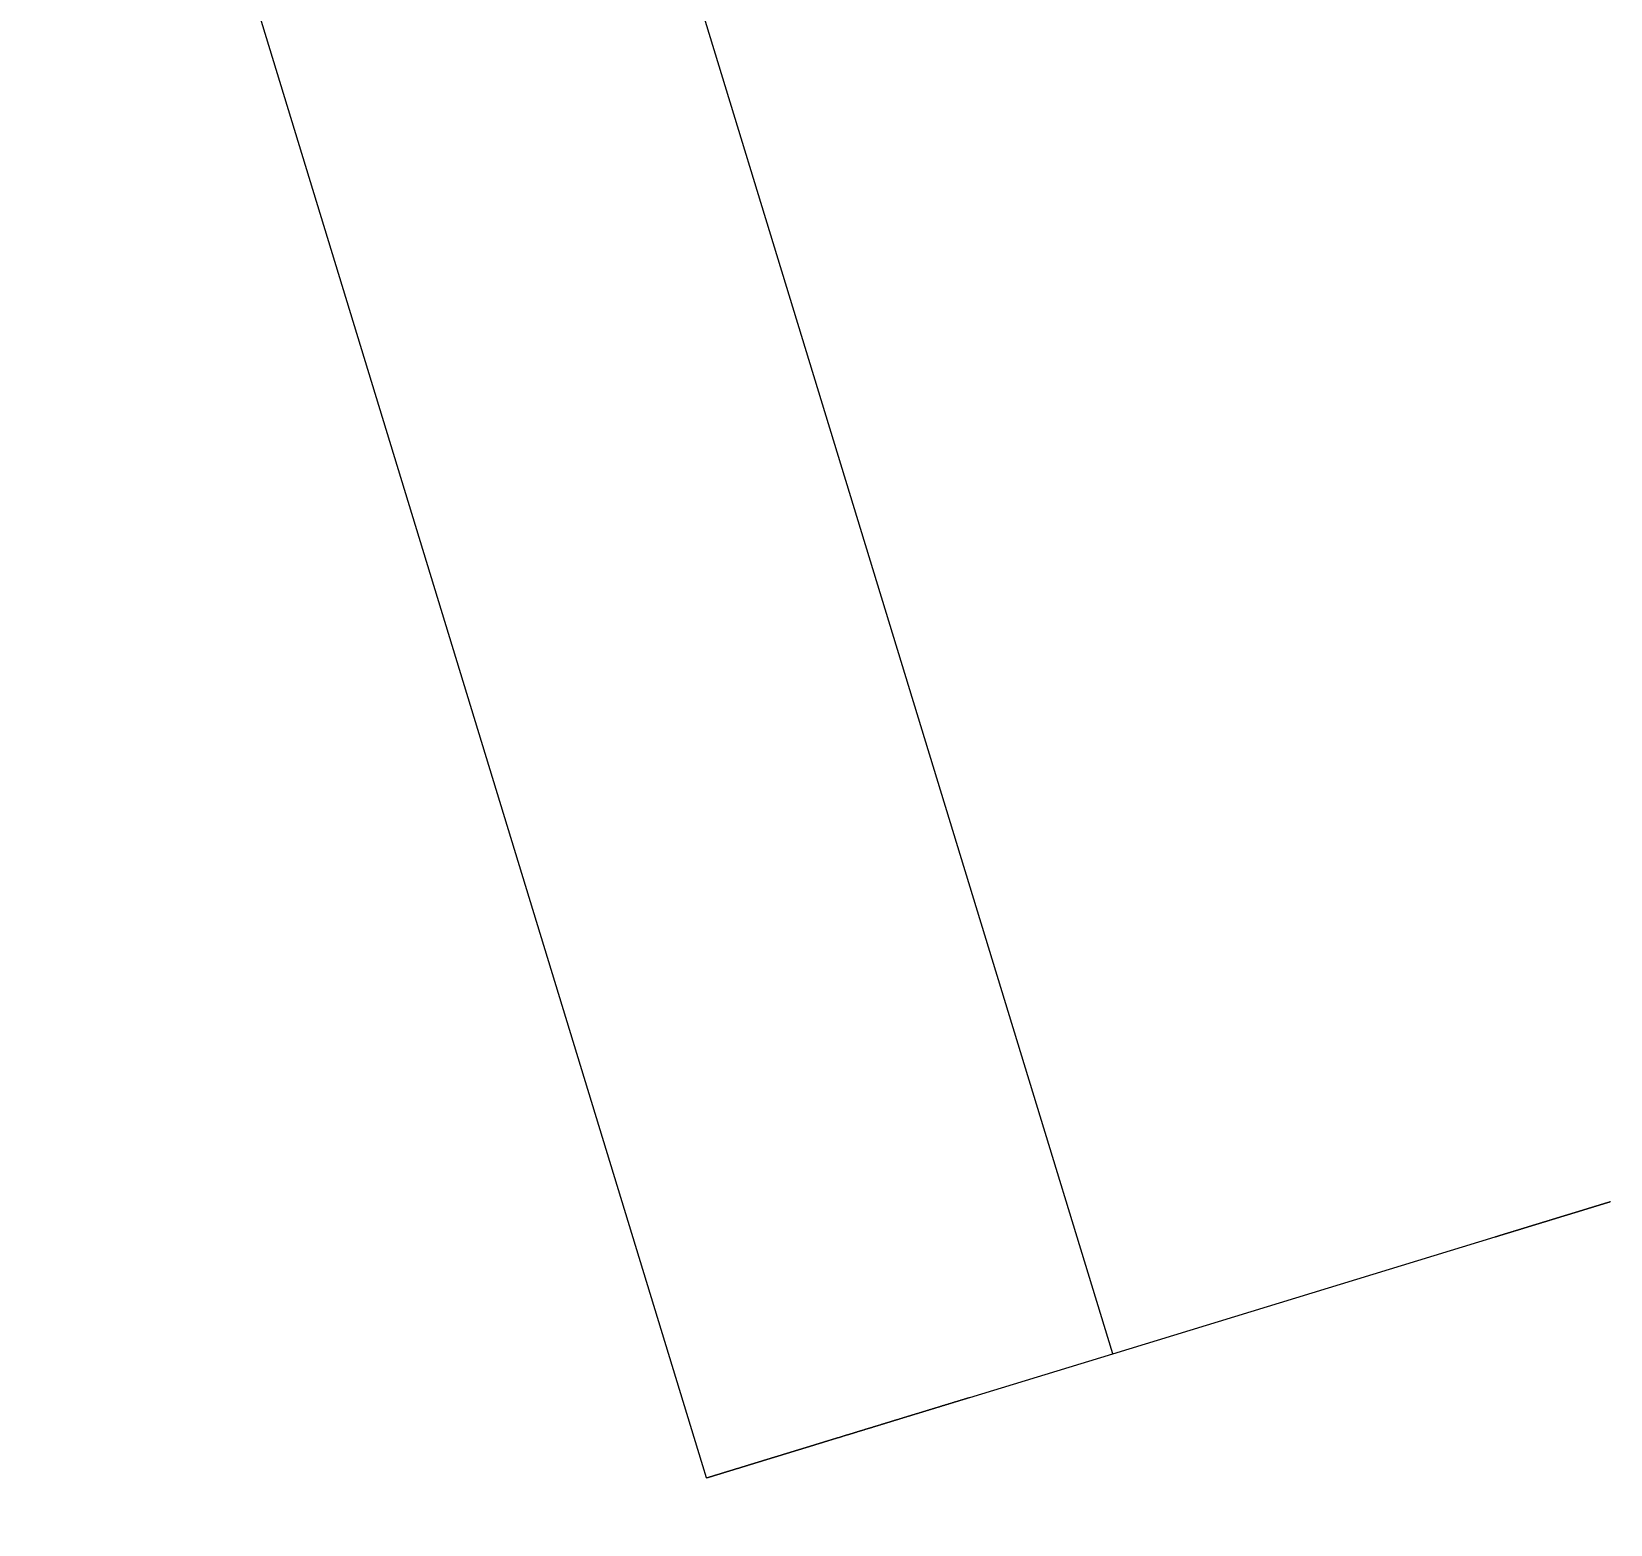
# Model space of a CAD drawing. Header units: millimetres. Extents: x 340455 to 340556, y 7380652 to 7380707.
# Drawn here: x 340483.203 to 340483.776, y 7380684.486 to 7380685.029 of the extents above; entities that cross this region are included whole.
import ezdxf

# ---------------------------------------------------------------- set-up
doc = ezdxf.new("R2010")
doc.units = ezdxf.units.MM
doc.layers.add('Anotações', color=14, linetype='Continuous', lineweight=5)
doc.layers.add('Visto', color=144, linetype='Continuous', lineweight=5)
doc.styles.add('UFABCSBC$0$ROMANS', font='arial.ttf')
doc.dimstyles.new('DIM', dxfattribs={"dimscale": 0.125, "dimtxt": 2.5, "dimasz": 2.5, "dimexe": 1, "dimexo": 1, "dimgap": 1.5, "dimtad": 1, "dimzin": 4, "dimtxsty": 'UFABCSBC$0$ROMANS', "dimcen": 0.09, "dimclrt": 256, "dimadec": 0, "dimazin": 0, "dimtfac": 1, "dimtix": 1, "dimtofl": 0, "dimtmove": 2, "dimatfit": 3, "dimfxl": 1, "dimtolj": 1, "dimtzin": 0, "dimarcsym": 0})

# ---------------------------------------------------------------- blocks, each defined once
blk = doc.blocks.new('SHAPE2DVIEW008')
at = {"color": 0}
for p, q in [((3094.4, -5492.26), (3872.1, -5254.61)), ((3139.48, -5639.78), (3917.18, -5402.13)), ((3123.63, -5587.89), (3139.48, -5639.78)), ((3139.48, -5639.78), (3181.96, -5778.78))]:
    blk.add_line(p, q, dxfattribs=at)
for points in [[(3094.4, -5492.26), (3094.41, -5492.27), (3094.41, -5492.27), (3094.41, -5492.28), (3094.42, -5492.29), (3094.42, -5492.3), (3094.42, -5492.31), (3094.42, -5492.32), (3094.43, -5492.33), (3094.43, -5492.33), (3094.43, -5492.34), (3094.43, -5492.35), (3094.44, -5492.36), (3094.44, -5492.37), (3094.44, -5492.38), (3094.44, -5492.38), (3094.45, -5492.39), (3094.45, -5492.4), (3094.45, -5492.41), (3094.45, -5492.42), (3094.46, -5492.43), (3094.46, -5492.43), (3094.46, -5492.44), (3094.46, -5492.45), (3094.47, -5492.46), (3094.47, -5492.47), (3094.47, -5492.48), (3094.47, -5492.49), (3094.48, -5492.49), (3094.48, -5492.5), (3094.48, -5492.51), (3094.48, -5492.52), (3094.49, -5492.53), (3094.49, -5492.54), (3094.49, -5492.54), (3094.49, -5492.55), (3094.5, -5492.56), (3094.5, -5492.57), (3094.5, -5492.58), (3094.51, -5492.59), (3094.51, -5492.59), (3094.51, -5492.6), (3094.51, -5492.61), (3094.52, -5492.62), (3094.52, -5492.63), (3094.52, -5492.64), (3094.52, -5492.64), (3094.53, -5492.65), (3094.53, -5492.66), (3094.53, -5492.67), (3094.53, -5492.68), (3094.54, -5492.69), (3094.54, -5492.7), (3094.54, -5492.7), (3094.54, -5492.71), (3094.55, -5492.72), (3094.55, -5492.73), (3094.55, -5492.74), (3094.55, -5492.75), (3094.56, -5492.75), (3094.56, -5492.76), (3094.56, -5492.77), (3094.56, -5492.78), (3094.57, -5492.79), (3094.57, -5492.8), (3094.57, -5492.8), (3094.57, -5492.81), (3094.58, -5492.82), (3094.58, -5492.83), (3094.58, -5492.84), (3094.58, -5492.85), (3094.59, -5492.86), (3094.59, -5492.87), (3094.6, -5492.9), (3094.61, -5492.92), (3094.62, -5492.95), (3094.62, -5492.97), (3094.63, -5493), (3094.64, -5493.02), (3094.65, -5493.05), (3094.65, -5493.07), (3094.66, -5493.1), (3094.67, -5493.12), (3094.68, -5493.15), (3094.68, -5493.17), (3094.69, -5493.2), (3094.7, -5493.22), (3094.71, -5493.25), (3094.72, -5493.27), (3094.72, -5493.3), (3094.73, -5493.32), (3094.74, -5493.35), (3094.75, -5493.37), (3094.75, -5493.4), (3094.76, -5493.42), (3094.77, -5493.45), (3094.78, -5493.47), (3094.78, -5493.5), (3094.79, -5493.53), (3094.8, -5493.55), (3094.81, -5493.58), (3094.82, -5493.6), (3094.82, -5493.63), (3094.83, -5493.65), (3094.84, -5493.68), (3094.85, -5493.7), (3094.85, -5493.73), (3094.86, -5493.75), (3094.87, -5493.78), (3094.88, -5493.8), (3094.88, -5493.83), (3094.89, -5493.85), (3094.9, -5493.88), (3094.91, -5493.9), (3094.91, -5493.93), (3094.92, -5493.95), (3094.93, -5493.98), (3094.94, -5494), (3094.95, -5494.03), (3094.95, -5494.05), (3094.96, -5494.08), (3094.97, -5494.1), (3094.98, -5494.13), (3094.98, -5494.15), (3094.99, -5494.18), (3095, -5494.2), (3095.01, -5494.23), (3095.01, -5494.25), (3095.02, -5494.28), (3095.03, -5494.3), (3095.04, -5494.33), (3095.05, -5494.35), (3095.05, -5494.38), (3095.06, -5494.4), (3095.07, -5494.43), (3095.08, -5494.45), (3095.08, -5494.48), (3095.09, -5494.51), (3095.1, -5494.53), (3095.11, -5494.56), (3095.11, -5494.58), (3095.12, -5494.61), (3095.13, -5494.63), (3095.14, -5494.66), (3095.15, -5494.7), (3095.16, -5494.74), (3095.18, -5494.78), (3095.19, -5494.82), (3095.2, -5494.86), (3095.21, -5494.91), (3095.23, -5494.95), (3095.24, -5494.99), (3095.25, -5495.03), (3095.26, -5495.07), (3095.28, -5495.11), (3095.29, -5495.15), (3095.3, -5495.2), (3095.32, -5495.24), (3095.33, -5495.28), (3095.34, -5495.32), (3095.35, -5495.36), (3095.37, -5495.4), (3095.38, -5495.44), (3095.39, -5495.49), (3095.4, -5495.53), (3095.42, -5495.57), (3095.43, -5495.61), (3095.44, -5495.65), (3095.45, -5495.69), (3095.47, -5495.74), (3095.48, -5495.78), (3095.49, -5495.82), (3095.51, -5495.86), (3095.52, -5495.9), (3095.53, -5495.94), (3095.54, -5495.98), (3095.56, -5496.03), (3095.57, -5496.07), (3095.58, -5496.11), (3095.59, -5496.15), (3095.61, -5496.19), (3095.62, -5496.23), (3095.63, -5496.28), (3095.65, -5496.32), (3095.66, -5496.36), (3095.67, -5496.4), (3095.68, -5496.44), (3095.7, -5496.48), (3095.71, -5496.52), (3095.72, -5496.57), (3095.73, -5496.61), (3095.75, -5496.65), (3095.76, -5496.69), (3095.77, -5496.73), (3095.78, -5496.77), (3095.8, -5496.82), (3095.81, -5496.86), (3095.82, -5496.9), (3095.84, -5496.94), (3095.85, -5496.98), (3095.86, -5497.02), (3095.87, -5497.06), (3095.89, -5497.11), (3095.9, -5497.15), (3095.91, -5497.19), (3095.92, -5497.23), (3095.94, -5497.27), (3095.95, -5497.31), (3095.96, -5497.35), (3095.98, -5497.4), (3095.99, -5497.44), (3096, -5497.48), (3096.01, -5497.52), (3096.03, -5497.56), (3096.04, -5497.6), (3096.05, -5497.65), (3096.07, -5497.71), (3096.09, -5497.77), (3096.11, -5497.83), (3096.12, -5497.88), (3096.14, -5497.94), (3096.16, -5498), (3096.18, -5498.06), (3096.19, -5498.11), (3096.21, -5498.17), (3096.23, -5498.23), (3096.25, -5498.28), (3096.26, -5498.34), (3096.28, -5498.4), (3096.3, -5498.46), (3096.32, -5498.51), (3096.33, -5498.57), (3096.35, -5498.63), (3096.37, -5498.69), (3096.39, -5498.74), (3096.4, -5498.8), (3096.42, -5498.86), (3096.44, -5498.92), (3096.46, -5498.97), (3096.47, -5499.03), (3096.49, -5499.09), (3096.51, -5499.15), (3096.53, -5499.2), (3096.54, -5499.26), (3096.56, -5499.32), (3096.58, -5499.38), (3096.6, -5499.43), (3096.61, -5499.49), (3096.63, -5499.55), (3096.65, -5499.61), (3096.67, -5499.66), (3096.69, -5499.72), (3096.7, -5499.78), (3096.72, -5499.83), (3096.74, -5499.89), (3096.76, -5499.95), (3096.77, -5500.01), (3096.79, -5500.06), (3096.81, -5500.12), (3096.83, -5500.18), (3096.84, -5500.24), (3096.86, -5500.29), (3096.88, -5500.35), (3096.9, -5500.41), (3096.91, -5500.47), (3096.93, -5500.52), (3096.95, -5500.58), (3096.97, -5500.64), (3096.98, -5500.7), (3097, -5500.75), (3097.02, -5500.81), (3097.04, -5500.87), (3097.05, -5500.93), (3097.07, -5500.98), (3097.09, -5501.04), (3097.11, -5501.1), (3097.12, -5501.15), (3097.14, -5501.21), (3097.16, -5501.27), (3097.18, -5501.33), (3097.19, -5501.38), (3097.21, -5501.44), (3097.23, -5501.5), (3097.25, -5501.56), (3097.26, -5501.61), (3097.28, -5501.67), (3097.3, -5501.73), (3097.32, -5501.8), (3097.34, -5501.87), (3097.37, -5501.95), (3097.39, -5502.02), (3097.41, -5502.09), (3097.43, -5502.16), (3097.45, -5502.24), (3097.48, -5502.31), (3097.5, -5502.38), (3097.52, -5502.45), (3097.54, -5502.53), (3097.57, -5502.6), (3097.59, -5502.67), (3097.61, -5502.74), (3097.63, -5502.82), (3097.65, -5502.89), (3097.68, -5502.96), (3097.7, -5503.03), (3097.72, -5503.11), (3097.74, -5503.18), (3097.76, -5503.25), (3097.79, -5503.33), (3097.81, -5503.4), (3097.83, -5503.47), (3097.85, -5503.54), (3097.88, -5503.62), (3097.9, -5503.69), (3097.92, -5503.76), (3097.94, -5503.83), (3097.96, -5503.91), (3097.99, -5503.98), (3098.01, -5504.05), (3098.03, -5504.12), (3098.05, -5504.2), (3098.08, -5504.27), (3098.1, -5504.34), (3098.12, -5504.41), (3098.14, -5504.49), (3098.16, -5504.56), (3098.19, -5504.63), (3098.21, -5504.7), (3098.23, -5504.78), (3098.25, -5504.85), (3098.27, -5504.92), (3098.3, -5504.99), (3098.32, -5505.07), (3098.34, -5505.14), (3098.36, -5505.21), (3098.39, -5505.28), (3098.41, -5505.36), (3098.43, -5505.43), (3098.45, -5505.5), (3098.47, -5505.57), (3098.5, -5505.65), (3098.52, -5505.72), (3098.54, -5505.79), (3098.56, -5505.86), (3098.58, -5505.94), (3098.61, -5506.01), (3098.63, -5506.08), (3098.65, -5506.15), (3098.67, -5506.23), (3098.7, -5506.3), (3098.72, -5506.37), (3098.74, -5506.44), (3098.76, -5506.52), (3098.78, -5506.59), (3098.81, -5506.66), (3098.83, -5506.74), (3098.85, -5506.81), (3098.87, -5506.88), (3098.9, -5506.96), (3098.92, -5507.05), (3098.95, -5507.13), (3098.98, -5507.22), (3099, -5507.31), (3099.03, -5507.39), (3099.06, -5507.48), (3099.08, -5507.57), (3099.11, -5507.65), (3099.14, -5507.74), (3099.16, -5507.83), (3099.19, -5507.91), (3099.22, -5508), (3099.24, -5508.09), (3099.27, -5508.18), (3099.3, -5508.26), (3099.32, -5508.35), (3099.35, -5508.44), (3099.37, -5508.52), (3099.4, -5508.61), (3099.43, -5508.7), (3099.45, -5508.78), (3099.48, -5508.87), (3099.51, -5508.96), (3099.53, -5509.04), (3099.56, -5509.13), (3099.59, -5509.22), (3099.61, -5509.3), (3099.64, -5509.39), (3099.67, -5509.48), (3099.69, -5509.56), (3099.72, -5509.65), (3099.75, -5509.74), (3099.77, -5509.82), (3099.8, -5509.91), (3099.83, -5510), (3099.85, -5510.08), (3099.88, -5510.17), (3099.91, -5510.26), (3099.93, -5510.35), (3099.96, -5510.43), (3099.98, -5510.52), (3100.01, -5510.61), (3100.04, -5510.69), (3100.06, -5510.78), (3100.09, -5510.87), (3100.12, -5510.95), (3100.14, -5511.04), (3100.17, -5511.13), (3100.2, -5511.21), (3100.22, -5511.3), (3100.25, -5511.39), (3100.28, -5511.47), (3100.3, -5511.56), (3100.33, -5511.65), (3100.36, -5511.73), (3100.38, -5511.82), (3100.41, -5511.91), (3100.44, -5511.99), (3100.46, -5512.08), (3100.49, -5512.17), (3100.52, -5512.25), (3100.54, -5512.34), (3100.57, -5512.43), (3100.6, -5512.51), (3100.62, -5512.6), (3100.65, -5512.69), (3100.67, -5512.78), (3100.7, -5512.86), (3100.73, -5512.95), (3100.75, -5513.04), (3100.78, -5513.12), (3100.81, -5513.22), (3100.84, -5513.32), (3100.87, -5513.42), (3100.9, -5513.52), (3100.93, -5513.62), (3100.96, -5513.72), (3100.99, -5513.82), (3101.03, -5513.92), (3101.06, -5514.02), (3101.09, -5514.12), (3101.12, -5514.22), (3101.15, -5514.32), (3101.18, -5514.42), (3101.21, -5514.52), (3101.24, -5514.62), (3101.27, -5514.72), (3101.3, -5514.82), (3101.33, -5514.92), (3101.36, -5515.02), (3101.39, -5515.12), (3101.42, -5515.22), (3101.45, -5515.32), (3101.48, -5515.42), (3101.51, -5515.52), (3101.54, -5515.62), (3101.57, -5515.72), (3101.61, -5515.82), (3101.64, -5515.92), (3101.67, -5516.02), (3101.7, -5516.12), (3101.73, -5516.22), (3101.76, -5516.32), (3101.79, -5516.42), (3101.82, -5516.52), (3101.85, -5516.62), (3101.88, -5516.72), (3101.91, -5516.82), (3101.94, -5516.92), (3101.97, -5517.02), (3102, -5517.12), (3102.03, -5517.22), (3102.06, -5517.32), (3102.09, -5517.42), (3102.12, -5517.52), (3102.16, -5517.62), (3102.19, -5517.72), (3102.22, -5517.82), (3102.25, -5517.92), (3102.28, -5518.02), (3102.31, -5518.12), (3102.34, -5518.22), (3102.37, -5518.32), (3102.4, -5518.42), (3102.43, -5518.52), (3102.46, -5518.62), (3102.49, -5518.72), (3102.52, -5518.82), (3102.55, -5518.92), (3102.58, -5519.02), (3102.61, -5519.12), (3102.64, -5519.22), (3102.67, -5519.32), (3102.7, -5519.42), (3102.74, -5519.52), (3102.77, -5519.62), (3102.8, -5519.72), (3102.83, -5519.82), (3102.86, -5519.92), (3102.89, -5520.02), (3102.92, -5520.12), (3102.95, -5520.22), (3102.98, -5520.32), (3103.02, -5520.44), (3103.05, -5520.55), (3103.08, -5520.66), (3103.12, -5520.77), (3103.15, -5520.88), (3103.19, -5521), (3103.22, -5521.11), (3103.25, -5521.22), (3103.29, -5521.33), (3103.32, -5521.44), (3103.36, -5521.55), (3103.39, -5521.67), (3103.43, -5521.78), (3103.46, -5521.89), (3103.49, -5522), (3103.53, -5522.11), (3103.56, -5522.23), (3103.6, -5522.34), (3103.63, -5522.45), (3103.67, -5522.56), (3103.7, -5522.67), (3103.73, -5522.79), (3103.77, -5522.9), (3103.8, -5523.01), (3103.84, -5523.12), (3103.87, -5523.23), (3103.9, -5523.34), (3103.94, -5523.46), (3103.97, -5523.57), (3104.01, -5523.68), (3104.04, -5523.79), (3104.08, -5523.9), (3104.11, -5524.02), (3104.14, -5524.13), (3104.18, -5524.24), (3104.21, -5524.35), (3104.25, -5524.46), (3104.28, -5524.57), (3104.31, -5524.69), (3104.35, -5524.8), (3104.38, -5524.91), (3104.42, -5525.02), (3104.45, -5525.13), (3104.49, -5525.25), (3104.52, -5525.36), (3104.55, -5525.47), (3104.59, -5525.58), (3104.62, -5525.69), (3104.66, -5525.8), (3104.69, -5525.92), (3104.72, -5526.03), (3104.76, -5526.14), (3104.79, -5526.25), (3104.83, -5526.36), (3104.86, -5526.48), (3104.9, -5526.59), (3104.93, -5526.7), (3104.96, -5526.81), (3105, -5526.92), (3105.03, -5527.04), (3105.07, -5527.15), (3105.1, -5527.26), (3105.13, -5527.37), (3105.17, -5527.48), (3105.2, -5527.59), (3105.24, -5527.71), (3105.27, -5527.82), (3105.31, -5527.93), (3105.34, -5528.04), (3105.37, -5528.15), (3105.41, -5528.27), (3105.45, -5528.39), (3105.48, -5528.51), (3105.52, -5528.63), (3105.56, -5528.75), (3105.59, -5528.88), (3105.63, -5529), (3105.67, -5529.12), (3105.71, -5529.24), (3105.74, -5529.37), (3105.78, -5529.49), (3105.82, -5529.61), (3105.86, -5529.73), (3105.89, -5529.86), (3105.93, -5529.98), (3105.97, -5530.1), (3106.01, -5530.22), (3106.04, -5530.35), (3106.08, -5530.47), (3106.12, -5530.59), (3106.16, -5530.71), (3106.19, -5530.83), (3106.23, -5530.96), (3106.27, -5531.08), (3106.31, -5531.2), (3106.34, -5531.32), (3106.38, -5531.45), (3106.42, -5531.57), (3106.45, -5531.69), (3106.49, -5531.81), (3106.53, -5531.94), (3106.57, -5532.06), (3106.6, -5532.18), (3106.64, -5532.3), (3106.68, -5532.42), (3106.72, -5532.55), (3106.75, -5532.67), (3106.79, -5532.79), (3106.83, -5532.91), (3106.87, -5533.04), (3106.9, -5533.16), (3106.94, -5533.28), (3106.98, -5533.4), (3107.02, -5533.53), (3107.05, -5533.65), (3107.09, -5533.77), (3107.13, -5533.89), (3107.16, -5534.01), (3107.2, -5534.14), (3107.24, -5534.26), (3107.28, -5534.38), (3107.31, -5534.5), (3107.35, -5534.63), (3107.39, -5534.75), (3107.43, -5534.87), (3107.46, -5534.99), (3107.5, -5535.12), (3107.54, -5535.24), (3107.58, -5535.36), (3107.61, -5535.48), (3107.65, -5535.61), (3107.69, -5535.73), (3107.73, -5535.85), (3107.76, -5535.97), (3107.8, -5536.09), (3107.84, -5536.22), (3107.88, -5536.34), (3107.91, -5536.46), (3107.95, -5536.58), (3107.99, -5536.71), (3108.02, -5536.83), (3108.06, -5536.95), (3108.1, -5537.08), (3108.14, -5537.21), (3108.18, -5537.34), (3108.22, -5537.47), (3108.26, -5537.6), (3108.3, -5537.73), (3108.34, -5537.87), (3108.38, -5538), (3108.42, -5538.13), (3108.46, -5538.26), (3108.5, -5538.39), (3108.54, -5538.52), (3108.58, -5538.65), (3108.62, -5538.78), (3108.66, -5538.92), (3108.7, -5539.05), (3108.74, -5539.18), (3108.78, -5539.31), (3108.82, -5539.44), (3108.86, -5539.57), (3108.9, -5539.7), (3108.94, -5539.83), (3108.98, -5539.97), (3109.02, -5540.1), (3109.06, -5540.23), (3109.1, -5540.36), (3109.14, -5540.49), (3109.18, -5540.62), (3109.22, -5540.75), (3109.26, -5540.88), (3109.3, -5541.02), (3109.34, -5541.15), (3109.38, -5541.28), (3109.42, -5541.41), (3109.46, -5541.54), (3109.5, -5541.67), (3109.55, -5541.8), (3109.59, -5541.93), (3109.63, -5542.07), (3109.67, -5542.2), (3109.71, -5542.33), (3109.75, -5542.46), (3109.79, -5542.59), (3109.83, -5542.72), (3109.87, -5542.85), (3109.91, -5542.99), (3109.95, -5543.12), (3109.99, -5543.25), (3110.03, -5543.38), (3110.07, -5543.51), (3110.11, -5543.64), (3110.15, -5543.77), (3110.19, -5543.9), (3110.23, -5544.04), (3110.27, -5544.17), (3110.31, -5544.3), (3110.35, -5544.43), (3110.39, -5544.56), (3110.43, -5544.69), (3110.47, -5544.82), (3110.51, -5544.95), (3110.55, -5545.09), (3110.59, -5545.22), (3110.63, -5545.35), (3110.67, -5545.48), (3110.71, -5545.61), (3110.75, -5545.74), (3110.79, -5545.87), (3110.83, -5546), (3110.87, -5546.14), (3110.91, -5546.27), (3110.95, -5546.4), (3110.99, -5546.54), (3111.03, -5546.68), (3111.08, -5546.81), (3111.12, -5546.95), (3111.16, -5547.09), (3111.2, -5547.23), (3111.25, -5547.37), (3111.29, -5547.51), (3111.33, -5547.65), (3111.37, -5547.78), (3111.41, -5547.92), (3111.46, -5548.06), (3111.5, -5548.2), (3111.54, -5548.34), (3111.58, -5548.48), (3111.63, -5548.62), (3111.67, -5548.75), (3111.71, -5548.89), (3111.75, -5549.03), (3111.8, -5549.17), (3111.84, -5549.31), (3111.88, -5549.45), (3111.92, -5549.59), (3111.97, -5549.72), (3112.01, -5549.86), (3112.05, -5550), (3112.09, -5550.14), (3112.13, -5550.28), (3112.18, -5550.42), (3112.22, -5550.56), (3112.26, -5550.69), (3112.3, -5550.83), (3112.35, -5550.97), (3112.39, -5551.11), (3112.43, -5551.25), (3112.47, -5551.39), (3112.52, -5551.53), (3112.56, -5551.66), (3112.6, -5551.8), (3112.64, -5551.94), (3112.69, -5552.08), (3112.73, -5552.22), (3112.77, -5552.36), (3112.81, -5552.5), (3112.85, -5552.63), (3112.9, -5552.77), (3112.94, -5552.91), (3112.98, -5553.05), (3113.02, -5553.19), (3113.07, -5553.33), (3113.11, -5553.47), (3113.15, -5553.6), (3113.19, -5553.74), (3113.24, -5553.88), (3113.28, -5554.02), (3113.32, -5554.16), (3113.36, -5554.3), (3113.41, -5554.44), (3113.45, -5554.57), (3113.49, -5554.71), (3113.53, -5554.85), (3113.57, -5554.99), (3113.62, -5555.13), (3113.66, -5555.27), (3113.7, -5555.41), (3113.74, -5555.54), (3113.79, -5555.68), (3113.83, -5555.82), (3113.87, -5555.96), (3113.91, -5556.1), (3113.96, -5556.24), (3114, -5556.38), (3114.04, -5556.52), (3114.09, -5556.67), (3114.13, -5556.81), (3114.18, -5556.96), (3114.22, -5557.1), (3114.26, -5557.24), (3114.31, -5557.39), (3114.35, -5557.53), (3114.4, -5557.68), (3114.44, -5557.82), (3114.48, -5557.96), (3114.53, -5558.11), (3114.57, -5558.25), (3114.62, -5558.4), (3114.66, -5558.54), (3114.7, -5558.68), (3114.75, -5558.83), (3114.79, -5558.97), (3114.84, -5559.12), (3114.88, -5559.26), (3114.92, -5559.41), (3114.97, -5559.55), (3115.01, -5559.69), (3115.06, -5559.84), (3115.1, -5559.98), (3115.14, -5560.13), (3115.19, -5560.27), (3115.23, -5560.41), (3115.28, -5560.56), (3115.32, -5560.7), (3115.36, -5560.85), (3115.41, -5560.99), (3115.45, -5561.13), (3115.5, -5561.28), (3115.54, -5561.42), (3115.58, -5561.57), (3115.63, -5561.71), (3115.67, -5561.86), (3115.72, -5562), (3115.76, -5562.14), (3115.8, -5562.29), (3115.85, -5562.43), (3115.89, -5562.58), (3115.94, -5562.72), (3115.98, -5562.86), (3116.02, -5563.01), (3116.07, -5563.15), (3116.11, -5563.3), (3116.16, -5563.44), (3116.2, -5563.59), (3116.25, -5563.73), (3116.29, -5563.87), (3116.33, -5564.02), (3116.38, -5564.16), (3116.42, -5564.31), (3116.47, -5564.45), (3116.51, -5564.59), (3116.55, -5564.74), (3116.6, -5564.88), (3116.64, -5565.03), (3116.69, -5565.17), (3116.73, -5565.31), (3116.77, -5565.46), (3116.82, -5565.6), (3116.86, -5565.75), (3116.91, -5565.89), (3116.95, -5566.04), (3116.99, -5566.18), (3117.04, -5566.32), (3117.08, -5566.47), (3117.13, -5566.61), (3117.17, -5566.76), (3117.22, -5566.91), (3117.26, -5567.06), (3117.31, -5567.2), (3117.35, -5567.35), (3117.4, -5567.5), (3117.44, -5567.65), (3117.49, -5567.79), (3117.53, -5567.94), (3117.58, -5568.09), (3117.62, -5568.24), (3117.67, -5568.39), (3117.71, -5568.53), (3117.76, -5568.68), (3117.8, -5568.83), (3117.85, -5568.98), (3117.89, -5569.13), (3117.94, -5569.27), (3117.98, -5569.42), (3118.03, -5569.57), (3118.07, -5569.72), (3118.12, -5569.87), (3118.17, -5570.01), (3118.21, -5570.16), (3118.26, -5570.31), (3118.3, -5570.46), (3118.35, -5570.6), (3118.39, -5570.75), (3118.44, -5570.9), (3118.48, -5571.05), (3118.53, -5571.2), (3118.57, -5571.34), (3118.62, -5571.49), (3118.66, -5571.64), (3118.71, -5571.79), (3118.75, -5571.94), (3118.8, -5572.08), (3118.84, -5572.23), (3118.89, -5572.38), (3118.93, -5572.53), (3118.98, -5572.67), (3119.02, -5572.82), (3119.07, -5572.97), (3119.11, -5573.12), (3119.16, -5573.27), (3119.2, -5573.41), (3119.25, -5573.56), (3119.29, -5573.71), (3119.34, -5573.86), (3119.39, -5574.01), (3119.43, -5574.15), (3119.48, -5574.3), (3119.52, -5574.45), (3119.57, -5574.6), (3119.61, -5574.75), (3119.66, -5574.89), (3119.7, -5575.04), (3119.75, -5575.19), (3119.79, -5575.34), (3119.84, -5575.48), (3119.88, -5575.63), (3119.93, -5575.78), (3119.97, -5575.93), (3120.02, -5576.08), (3120.06, -5576.22), (3120.11, -5576.37), (3120.15, -5576.52), (3120.2, -5576.67), (3120.24, -5576.82), (3120.29, -5576.96), (3120.33, -5577.11), (3120.38, -5577.26), (3120.43, -5577.41), (3120.47, -5577.56), (3120.52, -5577.71), (3120.56, -5577.86), (3120.61, -5578.01), (3120.65, -5578.16), (3120.7, -5578.31), (3120.75, -5578.46), (3120.79, -5578.61), (3120.84, -5578.76), (3120.88, -5578.91), (3120.93, -5579.06), (3120.97, -5579.21), (3121.02, -5579.36), (3121.07, -5579.51), (3121.11, -5579.66), (3121.16, -5579.81), (3121.2, -5579.96), (3121.25, -5580.11), (3121.29, -5580.25), (3121.34, -5580.4), (3121.39, -5580.55), (3121.43, -5580.7), (3121.48, -5580.85), (3121.52, -5581), (3121.57, -5581.15), (3121.62, -5581.3), (3121.66, -5581.45), (3121.71, -5581.6), (3121.75, -5581.75), (3121.8, -5581.9), (3121.84, -5582.05), (3121.89, -5582.2), (3121.94, -5582.35), (3121.98, -5582.5), (3122.03, -5582.65), (3122.07, -5582.8), (3122.12, -5582.95), (3122.16, -5583.1), (3122.21, -5583.25), (3122.26, -5583.4), (3122.3, -5583.55), (3122.35, -5583.7), (3122.39, -5583.85), (3122.44, -5584), (3122.48, -5584.15), (3122.53, -5584.3), (3122.58, -5584.45), (3122.62, -5584.6), (3122.67, -5584.75), (3122.71, -5584.9), (3122.76, -5585.05), (3122.81, -5585.2), (3122.85, -5585.35), (3122.9, -5585.5), (3122.94, -5585.65), (3122.99, -5585.8), (3123.03, -5585.95), (3123.08, -5586.1), (3123.13, -5586.25), (3123.17, -5586.4), (3123.22, -5586.54), (3123.26, -5586.69), (3123.31, -5586.84), (3123.35, -5586.99), (3123.4, -5587.14), (3123.45, -5587.29), (3123.49, -5587.44), (3123.54, -5587.59), (3123.58, -5587.74), (3123.63, -5587.89)], [(3181.96, -5778.78), (3181.98, -5778.83), (3181.99, -5778.88), (3182, -5778.93), (3182.02, -5778.97), (3182.03, -5779.02), (3182.05, -5779.07), (3182.06, -5779.12), (3182.08, -5779.17), (3182.09, -5779.21), (3182.11, -5779.26), (3182.12, -5779.31), (3182.14, -5779.36), (3182.15, -5779.41), (3182.17, -5779.46), (3182.18, -5779.5), (3182.2, -5779.55), (3182.21, -5779.6), (3182.23, -5779.65), (3182.24, -5779.7), (3182.25, -5779.74), (3182.27, -5779.79), (3182.28, -5779.84), (3182.3, -5779.89), (3182.31, -5779.94), (3182.33, -5779.98), (3182.34, -5780.03), (3182.36, -5780.08), (3182.37, -5780.13), (3182.39, -5780.18), (3182.4, -5780.22), (3182.42, -5780.27), (3182.43, -5780.32), (3182.45, -5780.37), (3182.46, -5780.42), (3182.47, -5780.46), (3182.49, -5780.51), (3182.5, -5780.56), (3182.52, -5780.61), (3182.53, -5780.66), (3182.55, -5780.7), (3182.56, -5780.75), (3182.58, -5780.8), (3182.59, -5780.85), (3182.61, -5780.9), (3182.62, -5780.94), (3182.64, -5780.99), (3182.65, -5781.04), (3182.67, -5781.09), (3182.68, -5781.14), (3182.69, -5781.18), (3182.71, -5781.23), (3182.72, -5781.28), (3182.74, -5781.33), (3182.75, -5781.38), (3182.77, -5781.42), (3182.78, -5781.47), (3182.8, -5781.52), (3182.81, -5781.57), (3182.83, -5781.62), (3182.84, -5781.66), (3182.86, -5781.71), (3182.87, -5781.76), (3182.89, -5781.81), (3182.9, -5781.86), (3182.91, -5781.9), (3182.93, -5781.95), (3182.94, -5782), (3182.96, -5782.06), (3182.98, -5782.12), (3183, -5782.17), (3183.01, -5782.23), (3183.03, -5782.29), (3183.05, -5782.35), (3183.07, -5782.41), (3183.09, -5782.46), (3183.1, -5782.52), (3183.12, -5782.58), (3183.14, -5782.64), (3183.16, -5782.69), (3183.17, -5782.75), (3183.19, -5782.81), (3183.21, -5782.87), (3183.23, -5782.93), (3183.24, -5782.98), (3183.26, -5783.04), (3183.28, -5783.1), (3183.3, -5783.16), (3183.32, -5783.21), (3183.33, -5783.27), (3183.35, -5783.33), (3183.37, -5783.39), (3183.39, -5783.45), (3183.4, -5783.5), (3183.42, -5783.56), (3183.44, -5783.62), (3183.46, -5783.68), (3183.47, -5783.73), (3183.49, -5783.79), (3183.51, -5783.85), (3183.53, -5783.91), (3183.54, -5783.97), (3183.56, -5784.02), (3183.58, -5784.08), (3183.6, -5784.14), (3183.62, -5784.2), (3183.63, -5784.25), (3183.65, -5784.31), (3183.67, -5784.37), (3183.69, -5784.43), (3183.7, -5784.48), (3183.72, -5784.54), (3183.74, -5784.6), (3183.76, -5784.66), (3183.77, -5784.72), (3183.79, -5784.77), (3183.81, -5784.83), (3183.83, -5784.89), (3183.84, -5784.95), (3183.86, -5785), (3183.88, -5785.06), (3183.9, -5785.12), (3183.92, -5785.18), (3183.93, -5785.24), (3183.95, -5785.29), (3183.97, -5785.35), (3183.99, -5785.41), (3184, -5785.47), (3184.02, -5785.52), (3184.04, -5785.58), (3184.06, -5785.64), (3184.07, -5785.7), (3184.09, -5785.76), (3184.11, -5785.81), (3184.13, -5785.87), (3184.15, -5785.94), (3184.17, -5786.01), (3184.19, -5786.07), (3184.21, -5786.14), (3184.23, -5786.21), (3184.25, -5786.27), (3184.27, -5786.34), (3184.29, -5786.41), (3184.31, -5786.48), (3184.33, -5786.54), (3184.35, -5786.61), (3184.37, -5786.68), (3184.39, -5786.74), (3184.41, -5786.81), (3184.43, -5786.88), (3184.46, -5786.94), (3184.48, -5787.01), (3184.5, -5787.08), (3184.52, -5787.15), (3184.54, -5787.21), (3184.56, -5787.28), (3184.58, -5787.35), (3184.6, -5787.41), (3184.62, -5787.48), (3184.64, -5787.55), (3184.66, -5787.62), (3184.68, -5787.68), (3184.7, -5787.75), (3184.72, -5787.82), (3184.74, -5787.88), (3184.76, -5787.95), (3184.78, -5788.02), (3184.8, -5788.08), (3184.82, -5788.15), (3184.84, -5788.22), (3184.86, -5788.29), (3184.89, -5788.35), (3184.91, -5788.42), (3184.93, -5788.49), (3184.95, -5788.55), (3184.97, -5788.62), (3184.99, -5788.69), (3185.01, -5788.76), (3185.03, -5788.82), (3185.05, -5788.89), (3185.07, -5788.96), (3185.09, -5789.02), (3185.11, -5789.09), (3185.13, -5789.16), (3185.15, -5789.22), (3185.17, -5789.29), (3185.19, -5789.36), (3185.21, -5789.43), (3185.23, -5789.49), (3185.25, -5789.56), (3185.27, -5789.63), (3185.3, -5789.69), (3185.32, -5789.76), (3185.34, -5789.83), (3185.36, -5789.9), (3185.38, -5789.96), (3185.4, -5790.03), (3185.42, -5790.1), (3185.44, -5790.16), (3185.46, -5790.23), (3185.48, -5790.3), (3185.5, -5790.37), (3185.52, -5790.44), (3185.55, -5790.52), (3185.57, -5790.59), (3185.59, -5790.67), (3185.62, -5790.74), (3185.64, -5790.82), (3185.66, -5790.9), (3185.69, -5790.97), (3185.71, -5791.05), (3185.73, -5791.12), (3185.76, -5791.2), (3185.78, -5791.28), (3185.8, -5791.35), (3185.82, -5791.43), (3185.85, -5791.5), (3185.87, -5791.58), (3185.89, -5791.65), (3185.92, -5791.73), (3185.94, -5791.81), (3185.96, -5791.88), (3185.99, -5791.96), (3186.01, -5792.03), (3186.03, -5792.11), (3186.06, -5792.19), (3186.08, -5792.26), (3186.1, -5792.34), (3186.13, -5792.41), (3186.15, -5792.49), (3186.17, -5792.57), (3186.2, -5792.64), (3186.22, -5792.72), (3186.24, -5792.79), (3186.27, -5792.87), (3186.29, -5792.94), (3186.31, -5793.02), (3186.33, -5793.1), (3186.36, -5793.17), (3186.38, -5793.25), (3186.4, -5793.32), (3186.43, -5793.4), (3186.45, -5793.48), (3186.47, -5793.55), (3186.5, -5793.63), (3186.52, -5793.7), (3186.54, -5793.78), (3186.57, -5793.86), (3186.59, -5793.93), (3186.61, -5794.01), (3186.64, -5794.08), (3186.66, -5794.16), (3186.68, -5794.23), (3186.71, -5794.31), (3186.73, -5794.39), (3186.75, -5794.46), (3186.78, -5794.54), (3186.8, -5794.61), (3186.82, -5794.69), (3186.84, -5794.77), (3186.87, -5794.84), (3186.89, -5794.92), (3186.91, -5794.99), (3186.94, -5795.07), (3186.96, -5795.14), (3186.98, -5795.22), (3187.01, -5795.3), (3187.03, -5795.37), (3187.05, -5795.45), (3187.08, -5795.53), (3187.1, -5795.62), (3187.13, -5795.7), (3187.16, -5795.78), (3187.18, -5795.87), (3187.21, -5795.95), (3187.23, -5796.04), (3187.26, -5796.12), (3187.28, -5796.21), (3187.31, -5796.29), (3187.34, -5796.37), (3187.36, -5796.46), (3187.39, -5796.54), (3187.41, -5796.63), (3187.44, -5796.71), (3187.46, -5796.79), (3187.49, -5796.88), (3187.52, -5796.96), (3187.54, -5797.05), (3187.57, -5797.13), (3187.59, -5797.21), (3187.62, -5797.3), (3187.64, -5797.38), (3187.67, -5797.47), (3187.7, -5797.55), (3187.72, -5797.63), (3187.75, -5797.72), (3187.77, -5797.8), (3187.8, -5797.89), (3187.82, -5797.97), (3187.85, -5798.06), (3187.88, -5798.14), (3187.9, -5798.22), (3187.93, -5798.31), (3187.95, -5798.39), (3187.98, -5798.48), (3188, -5798.56), (3188.03, -5798.64), (3188.06, -5798.73), (3188.08, -5798.81), (3188.11, -5798.9), (3188.13, -5798.98), (3188.16, -5799.06), (3188.18, -5799.15), (3188.21, -5799.23), (3188.24, -5799.32), (3188.26, -5799.4), (3188.29, -5799.48), (3188.31, -5799.57), (3188.34, -5799.65), (3188.36, -5799.74), (3188.39, -5799.82), (3188.42, -5799.91), (3188.44, -5799.99), (3188.47, -5800.07), (3188.49, -5800.16), (3188.52, -5800.24), (3188.54, -5800.33), (3188.57, -5800.41), (3188.6, -5800.49), (3188.62, -5800.58), (3188.65, -5800.66), (3188.67, -5800.75), (3188.7, -5800.83), (3188.72, -5800.91), (3188.75, -5801), (3188.78, -5801.08), (3188.8, -5801.17), (3188.83, -5801.27), (3188.86, -5801.36), (3188.89, -5801.45), (3188.92, -5801.54), (3188.94, -5801.63), (3188.97, -5801.72), (3189, -5801.82), (3189.03, -5801.91), (3189.06, -5802), (3189.08, -5802.09), (3189.11, -5802.18), (3189.14, -5802.27), (3189.17, -5802.37), (3189.2, -5802.46), (3189.22, -5802.55), (3189.25, -5802.64), (3189.28, -5802.73), (3189.31, -5802.82), (3189.34, -5802.92), (3189.36, -5803.01), (3189.39, -5803.1), (3189.42, -5803.19), (3189.45, -5803.28), (3189.48, -5803.37), (3189.5, -5803.47), (3189.53, -5803.56), (3189.56, -5803.65), (3189.59, -5803.74), (3189.62, -5803.83), (3189.64, -5803.92), (3189.67, -5804.02), (3189.7, -5804.11), (3189.73, -5804.2), (3189.76, -5804.29), (3189.78, -5804.38), (3189.81, -5804.47), (3189.84, -5804.57), (3189.87, -5804.66), (3189.9, -5804.75), (3189.92, -5804.84), (3189.95, -5804.93), (3189.98, -5805.02), (3190.01, -5805.12), (3190.04, -5805.21), (3190.06, -5805.3), (3190.09, -5805.39), (3190.12, -5805.48), (3190.15, -5805.57), (3190.18, -5805.67), (3190.2, -5805.76), (3190.23, -5805.85), (3190.26, -5805.94), (3190.29, -5806.03), (3190.32, -5806.12), (3190.34, -5806.22), (3190.37, -5806.31), (3190.4, -5806.4), (3190.43, -5806.49), (3190.46, -5806.58), (3190.48, -5806.67), (3190.51, -5806.77), (3190.54, -5806.86), (3190.57, -5806.95), (3190.6, -5807.04), (3190.62, -5807.13), (3190.65, -5807.22), (3190.68, -5807.32), (3190.71, -5807.42), (3190.74, -5807.52), (3190.77, -5807.62), (3190.8, -5807.72), (3190.83, -5807.82), (3190.86, -5807.91), (3190.89, -5808.01), (3190.92, -5808.11), (3190.95, -5808.21), (3190.98, -5808.31), (3191.01, -5808.41), (3191.04, -5808.51), (3191.07, -5808.6), (3191.1, -5808.7), (3191.13, -5808.8), (3191.16, -5808.9), (3191.19, -5809), (3191.22, -5809.1), (3191.25, -5809.2), (3191.28, -5809.29), (3191.31, -5809.39), (3191.35, -5809.49), (3191.38, -5809.59), (3191.41, -5809.69), (3191.44, -5809.79), (3191.47, -5809.89), (3191.5, -5809.98), (3191.53, -5810.08), (3191.56, -5810.18), (3191.59, -5810.28), (3191.62, -5810.38), (3191.65, -5810.48), (3191.68, -5810.58), (3191.71, -5810.67), (3191.74, -5810.77), (3191.77, -5810.87), (3191.8, -5810.97), (3191.83, -5811.07), (3191.86, -5811.17), (3191.89, -5811.27), (3191.92, -5811.36), (3191.95, -5811.46), (3191.98, -5811.56), (3192.01, -5811.66), (3192.04, -5811.76), (3192.07, -5811.86), (3192.1, -5811.96), (3192.13, -5812.05), (3192.16, -5812.15), (3192.19, -5812.25), (3192.22, -5812.35), (3192.25, -5812.45), (3192.28, -5812.55), (3192.31, -5812.65), (3192.34, -5812.74), (3192.37, -5812.84), (3192.4, -5812.94), (3192.43, -5813.04), (3192.46, -5813.14), (3192.49, -5813.24), (3192.52, -5813.34), (3192.55, -5813.44), (3192.58, -5813.53), (3192.61, -5813.63), (3192.64, -5813.73), (3192.67, -5813.83), (3192.7, -5813.93), (3192.73, -5814.04), (3192.77, -5814.14), (3192.8, -5814.25), (3192.83, -5814.35), (3192.86, -5814.46), (3192.89, -5814.56), (3192.93, -5814.67), (3192.96, -5814.77), (3192.99, -5814.88), (3193.02, -5814.98), (3193.05, -5815.09), (3193.09, -5815.19), (3193.12, -5815.3), (3193.15, -5815.4), (3193.18, -5815.5), (3193.21, -5815.61), (3193.25, -5815.71), (3193.28, -5815.82), (3193.31, -5815.92), (3193.34, -5816.03), (3193.37, -5816.13), (3193.41, -5816.24), (3193.44, -5816.34), (3193.47, -5816.45), (3193.5, -5816.55), (3193.53, -5816.66), (3193.57, -5816.76), (3193.6, -5816.87), (3193.63, -5816.97), (3193.66, -5817.08), (3193.69, -5817.18), (3193.73, -5817.29), (3193.76, -5817.39), (3193.79, -5817.49), (3193.82, -5817.6), (3193.85, -5817.7), (3193.89, -5817.81), (3193.92, -5817.91), (3193.95, -5818.02), (3193.98, -5818.12), (3194.01, -5818.23), (3194.05, -5818.33), (3194.08, -5818.44), (3194.11, -5818.54), (3194.14, -5818.65), (3194.17, -5818.75), (3194.21, -5818.86), (3194.24, -5818.96), (3194.27, -5819.07), (3194.3, -5819.17), (3194.33, -5819.28), (3194.37, -5819.38), (3194.4, -5819.48), (3194.43, -5819.59), (3194.46, -5819.69), (3194.49, -5819.8), (3194.53, -5819.9), (3194.56, -5820.01), (3194.59, -5820.11), (3194.62, -5820.22), (3194.65, -5820.32), (3194.69, -5820.43), (3194.72, -5820.53), (3194.75, -5820.64)]]:
    blk.add_lwpolyline(points, dxfattribs=at)
blk = doc.blocks.new('*D9')
at = {"layer": 'Anotações', "color": 0, "lineweight": -2, "ltscale": 5}
for p, q in [((340483.63162, 7380688.93377), (340479.73434, 7380688.93377)), ((340482.53785, 7380678.22876), (340479.73434, 7380678.22876))]:
    blk.add_line(p, q, dxfattribs=at)
at = {"layer": 'Anotações', "color": 0, "linetype": 'ByBlock', "lineweight": -2, "ltscale": 5}
blk.add_line((340479.85934, 7380678.54126), (340479.85934, 7380688.62127), dxfattribs=at)
at = {"layer": 'Anotações', "color": 0}
for points in [[(340479.91142, 7380688.62127), (340479.80726, 7380688.62127), (340479.85934, 7380688.93377)], [(340479.80726, 7380678.54126), (340479.91142, 7380678.54126), (340479.85934, 7380678.22876)]]:
    blk.add_solid(points, dxfattribs=at)
at = {"layer": 'Defpoints', "color": 0}
for p in [(340479.85934, 7380688.93377), (340483.75662, 7380688.93377), (340482.66285, 7380678.22876)]:
    blk.add_point(p, dxfattribs=at)
at = {"layer": 'Anotações', "insert": (340479.48404, 7380683.58127), "char_height": 0.3125, "attachment_point": 5, "rotation": 90, "style": 'UFABCSBC$0$ROMANS'}
blk.add_mtext('\\A1;10,71', dxfattribs=at)

msp = doc.modelspace()

# ---------------------------------------------------------------- block references
at = {"layer": 'Visto', "xscale": 0.001, "yscale": 0.001, "zscale": 0.001, "rotation": 90}
msp.add_blockref('SHAPE2DVIEW008', (340477.95581, 7380681.40885), dxfattribs=at)

# ---------------------------------------------------------------- dimensions: what is measured, and where the dimension line sits
at = {"layer": 'Anotações', "ltscale": 5}
dim = msp.add_linear_dim(base=(340479.85934, 7380688.93377), p1=(340482.66285, 7380678.22876), p2=(340483.75662, 7380688.93377), angle=90, dimstyle='DIM', override={"dimlfac": 1}, dxfattribs=at)
dim.commit()
dim.dimension.update_dxf_attribs({"geometry": '*D9', "text_midpoint": (340479.48404, 7380683.58127)})

doc.saveas('drawing.dxf')
